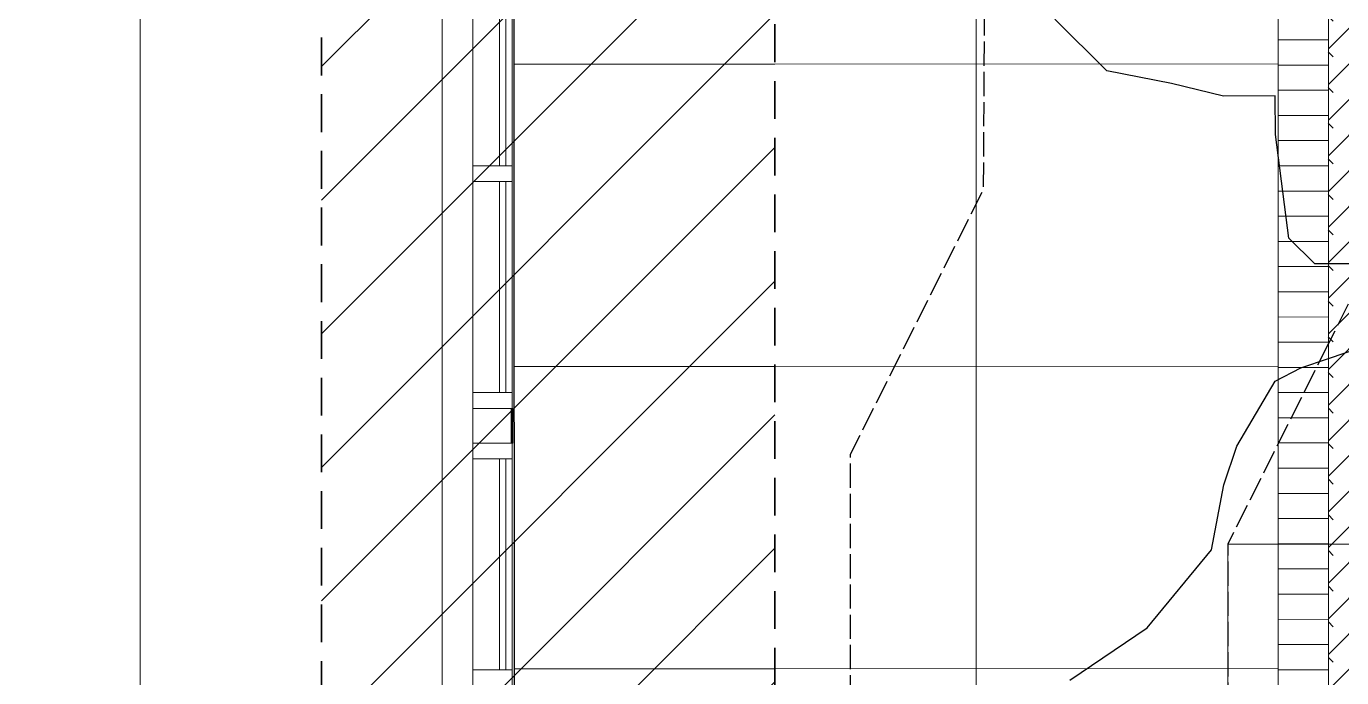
# Model space of a CAD drawing. Header units: inches. Extents: x 3268 to 7018, y 976 to 6708.
# Drawn here: x 5933.9 to 6143, y 2343.1 to 2446.6 of the extents above; entities that cross this region are included whole.
import ezdxf

# ---------------------------------------------------------------- set-up
doc = ezdxf.new("R2010")
doc.units = ezdxf.units.IN
doc.header["$MEASUREMENT"] = 0
doc.linetypes.add('IMPORT-DASHED _2_', pattern=[8.999999999999996, 5.999999999999998, -2.999999999999999])
doc.linetypes.add('IMPORT-EASEMENT2', pattern=[4.799999999999999, 3.839999999999999, -0.9599999999999999])
for name, color, linetype, lineweight in [('0-landscaping', 1, 'Continuous', 25), ('A-DETL-GENF', 92, 'Continuous', 9), ('A-GLAZ-CURT', 52, 'Continuous', 9), ('A-GLAZ-CWMG', 51, 'Continuous', 9), ('C-ANNO-5FT-PED-ZONE', 130, 'Continuous', 25), ('C-BLDG', 3, 'Continuous', 25), ('C-ESMT-STBK', 4, 'IMPORT-DASHED _2_', 35), ('L-PVMT-BRCK-HATC', 252, 'Continuous', 15), ('L-PVMT-CONC-HATC', 252, 'Continuous', 15), ('L-SITE-BIKE', 2, 'Continuous', 15), ('site_dwg', 8, 'Continuous', 9)]:
    doc.layers.add(name, color=color, linetype=linetype, lineweight=lineweight)
doc.layers.add('NPLT', color=200, linetype='Continuous', lineweight=13, plot=False)

# ---------------------------------------------------------------- blocks, each defined once
blk = doc.blocks.new('System Panel - GLA-01 - Insulated Glass - Clear-7883304-Overall Retail Plan Opt 2')
at = {"layer": 'A-GLAZ-CURT'}
for p, q in [((16.74999999999909, -0.9999999999990904), (-16.74999999999909, -0.9999999999990904)), ((-16.74999999999909, -0.9999999999990904), (-16.74999999999909, -1.999999999999545)), ((-16.74999999999909, -1.999999999999545), (16.74999999999909, -1.999999999999545)), ((16.74999999999909, -1.999999999999545), (16.74999999999909, -0.9999999999990904))]:
    blk.add_line(p, q, dxfattribs=at)
blk = doc.blocks.new('Rectangular Mullion - 2_5_ x 6_ rectangular-4447663-Overall Retail Plan Opt 2')
at = {"layer": 'A-GLAZ-CWMG'}
for p, q in [((-1.250000000000909, 3), (1.250000000000909, 3)), ((-1.250000000000909, -2.99999999999831), (-1.250000000000909, 3)), ((1.250000000000909, 3), (1.250000000000909, -2.99999999999831)), ((-1.250000000000909, -3.250000000000454), (-1.250000000000909, -2.99999999999831)), ((1.250000000000909, -3.250000000000454), (-1.250000000000909, -3.250000000000454)), ((1.250000000000909, -2.99999999999831), (1.250000000000909, -3.250000000000454))]:
    blk.add_line(p, q, dxfattribs=at)
blk = doc.blocks.new('System Panel - Slab Edge Cover-8632108-Overall Retail Plan Opt 2')
at = {"layer": 'A-GLAZ-CURT'}
for p, q in [((2.749999999998181, -2.875000000000454), (-2.749999999998181, -2.875000000000454)), ((-2.749999999998181, -2.875000000000454), (-2.749999999998181, -3.124999999999545)), ((-2.749999999998181, -3.124999999999545), (2.749999999998181, -3.124999999999545)), ((2.749999999998181, -3.124999999999545), (2.749999999998181, -2.875000000000454))]:
    blk.add_line(p, q, dxfattribs=at)
blk = doc.blocks.new('Rectangular Mullion - 2_5_ x 6_ rectangular-V106-Overall Retail Plan Opt 2')
at = {"layer": 'A-GLAZ-CWMG'}
for p, q in [((-1.250000000000909, 3), (1.250000000000909, 3)), ((-1.250000000000909, -3.000000000000231), (-1.250000000000909, 3)), ((1.250000000000909, 3), (1.250000000000909, -3.000000000000231)), ((-1.250000000000909, -3.250000000000454), (-1.250000000000909, -3.000000000000231)), ((1.250000000000909, -3.250000000000454), (-1.250000000000909, -3.250000000000454)), ((1.250000000000909, -3.000000000000231), (1.250000000000909, -3.250000000000454))]:
    blk.add_line(p, q, dxfattribs=at)
blk = doc.blocks.new('Rectangular Mullion - 2_5_ x 6_ rectangular-7885454-Overall Retail Plan Opt 2')
at = {"layer": 'A-GLAZ-CWMG'}
for p, q in [((6004.876172864578, 2133.898582565583), (6004.876172864578, 2100.398582565583)), ((6011.126172864578, 2133.898582565583), (6011.126172864578, 2100.398582565583))]:
    blk.add_line(p, q, dxfattribs=at)
blk = doc.blocks.new('Rectangular Mullion - 2_5_ x 6_ rectangular-7882911-Overall Retail Plan Opt 2')
at = {"layer": 'A-GLAZ-CWMG'}
for p, q in [((6004.876172864579, 2617.898582565575), (6004.876172864579, 2612.39858256558)), ((6011.126172864579, 2617.898582565575), (6011.126172864579, 2612.39858256558))]:
    blk.add_line(p, q, dxfattribs=at)
blk = doc.blocks.new('Rectangular Mullion - 2_5_ x 6_ rectangular-7883299-Overall Retail Plan Opt 2')
at = {"layer": 'A-GLAZ-CWMG'}
for p, q in [((6004.876172864578, 2089.898582565581), (6004.876172864579, 2056.398582565581)), ((6011.126172864578, 2089.898582565581), (6011.126172864579, 2056.398582565581))]:
    blk.add_line(p, q, dxfattribs=at)
blk = doc.blocks.new('site_dwg_dec1-V202-Overall Retail Plan Opt 2')
at = {"layer": '0-landscaping', "color": 213, "flags": 128}
for points in [[(-38.4257805964595, 114.054593358592), (-28.62915415534246, 112.7497124130227), (-18.05225993053011, 114.4095335631275), (-12.49820972054385, 118.6562997094618), (-8.753996910396948, 120.8426259771252), (-1.140948729644719, 123.280821263382), (1.822939583016136, 122.5024952453998), (4.666089254133225, 121.3045030674993)], [(4.666089254133225, 121.3045030674993), (9.809728627375987, 119.1371744186829), (19.60632671145663, 117.8323183823406), (24.38003850845393, 119.114359219408), (31.08816798894201, 120.5223345599618), (37.58534861813745, 118.2241286656288)]]:
    blk.add_lwpolyline(points, dxfattribs=at)
blk = doc.blocks.new('site_dwg_dec1-V203-Overall Retail Plan Opt 2')
at = {"layer": '0-landscaping', "color": 213, "flags": 128}
for points in [[(-116.5495978565848, -14.42932563308795), (-117.6248491627784, -13.48485254158504), (-117.8740236475218, -9.615914829065103), (-111.6642575858832, -0.4699661230747551), (-108.9495437625928, 2.620645575184653), (-113.0675397062086, 6.237787295142424), (-116.2805885930365, 10.88512405573715), (-120.5231648285274, 16.43677114294632), (-121.0214998896857, 24.17471959924523)], [(-112.5066737730251, -50.00093644156822), (-113.6970061503316, -44.31078655997839), (-113.4150734304361, -33.60813601533004), (-111.9789908119999, -25.7442530517917), (-113.5068532183004, -17.10199426285248), (-116.5495978565848, -14.42932563308795)]]:
    blk.add_lwpolyline(points, dxfattribs=at)
blk = doc.blocks.new('site_dwg_bike-V276-Overall Retail Plan Opt 2')
at = {"layer": 'L-SITE-BIKE', "color": 53, "flags": 128}
blk.add_lwpolyline([(-24.00000000279396, -1.980000000447035), (0, -1.980000000447035), (0, 1.979999999050051), (-24.00000000279396, 1.979999999050051)], close=True, dxfattribs=at)
at = {"layer": 'NPLT', "color": 253}
for p, q in [((7.995227332437479, 25.979999999048), (-31.951853088186, 25.979999999048)), ((0, 0), (-24, 0)), ((-48.00000000000545, -25.98000000044908), (-31.96556559029954, -25.98000000044976)), ((-31.96556559029954, -25.98000000044976), (7.999960002066472, -25.98000000044976))]:
    blk.add_line(p, q, dxfattribs=at)
at = {"layer": 'NPLT', "color": 253, "flags": 128}
for points in [[(-31.951853088186, 25.979999999048), (-48.00000000838735, 25.97999999904732), (-48.00000000838735, -25.98000000044908)], [(7.999960002066472, -25.98000000044976), (24.00000000278851, -25.98000000044976), (24.00000000278783, 25.97999999904732), (7.995227332437479, 25.979999999048)]]:
    blk.add_lwpolyline(points, dxfattribs=at)
blk = doc.blocks.new('site_dwg_b1-12649367-Overall Retail Plan Opt 2')
at = {"layer": 'L-PVMT-BRCK-HATC', "color": 53}
blk.add_line((0, -7.990953345783054), (0, 0), dxfattribs=at)
blk = doc.blocks.new('site_dwg_b1-V281-Overall Retail Plan Opt 2')
at = {"layer": 'L-PVMT-BRCK-HATC', "color": 53}
blk.add_line((0, -7.990953345783054), (0, -4.976545575630097e-08), dxfattribs=at)
blk = doc.blocks.new('site_dwg_b1-V282-Overall Retail Plan Opt 2')
at = {"layer": 'L-PVMT-BRCK-HATC', "color": 53}
blk.add_line((0, -7.990953345783054), (0, -1.317276048240501e-07), dxfattribs=at)
blk = doc.blocks.new('site_dwg_b1-V283-Overall Retail Plan Opt 2')
at = {"layer": 'L-PVMT-BRCK-HATC', "color": 53}
blk.add_line((0, -7.990953345783054), (0, -2.194516741660379e-07), dxfattribs=at)
blk = doc.blocks.new('site_dwg_b1-V284-Overall Retail Plan Opt 2')
at = {"layer": 'L-PVMT-BRCK-HATC', "color": 53}
blk.add_line((0, -7.990953345783054), (0, -3.014989817806679e-07), dxfattribs=at)
blk = doc.blocks.new('site_dwg_b1-V285-Overall Retail Plan Opt 2')
at = {"layer": 'L-PVMT-BRCK-HATC', "color": 53}
blk.add_line((0, -7.990953345783054), (0, -3.862553317190986e-07), dxfattribs=at)
blk = doc.blocks.new('site_dwg_b1-V286-Overall Retail Plan Opt 2')
at = {"layer": 'L-PVMT-BRCK-HATC', "color": 53}
blk.add_line((0, -7.990953345783054), (0, -4.711851988581372e-07), dxfattribs=at)
blk = doc.blocks.new('site_dwg_b1-V287-Overall Retail Plan Opt 2')
at = {"layer": 'L-PVMT-BRCK-HATC', "color": 53}
blk.add_line((0, -7.990953345783054), (0, -5.532337881142267e-07), dxfattribs=at)
blk = doc.blocks.new('site_dwg_b1-V288-Overall Retail Plan Opt 2')
at = {"layer": 'L-PVMT-BRCK-HATC', "color": 53}
blk.add_line((0, -7.990953345783054), (0, -6.408701369586821e-07), dxfattribs=at)
blk = doc.blocks.new('site_dwg_b1-V289-Overall Retail Plan Opt 2')
at = {"layer": 'L-PVMT-BRCK-HATC', "color": 53}
blk.add_line((0, -7.990953345783054), (0, -7.229187248825041e-07), dxfattribs=at)
blk = doc.blocks.new('site_dwg_b1-V290-Overall Retail Plan Opt 2')
at = {"layer": 'L-PVMT-BRCK-HATC', "color": 53}
blk.add_line((0, -7.990953345783054), (0, -8.105544342384973e-07), dxfattribs=at)
blk = doc.blocks.new('site_dwg-12440225-Overall Retail Plan Opt 2')
at = {"layer": 'C-ESMT-STBK'}
h = blk.add_hatch(dxfattribs=at)
h.set_pattern_fill('FP_236', color=43, style=0, pattern_type=2)
h.set_pattern_definition([(41.19300000000002, (24349227.445, 9821790.73), (-9.878962955707756, 11.2874306606842), [])])
h.paths.add_polyline_path([(24340754.41764874, 9814238.256800799), (24341007.28369483, 9818038.207201697), (24340597.61508091, 9818336.289935663), (24339080.54507963, 9818175.041572), (24339041.04656363, 9818170.586227996), (24338991.68861391, 9818164.27902802), (24338951.70183868, 9818158.637384389), (24338912.96937073, 9818152.689061128), (24338874.36010189, 9818146.280125272), (24338835.87236292, 9818139.411975248), (24338797.50579851, 9818132.085986648), (24338766.50818425, 9818125.853604812), (24338766.89231019, 9818124.002092425), (24338807.18576453, 9818132.259389622), (24338846.06993594, 9818139.731584428), (24338885.04424, 9818146.727429258), (24338924.10287013, 9818153.245822722), (24338956.51865115, 9818158.316607647), (24338953.32382087, 9818110.342748318), (24338969.07279708, 9818112.710400388), (24339007.86497075, 9818118.055290567), (24339046.71994471, 9818122.92269113), (24339092.45343486, 9818128.037917001), (24340292.99008468, 9818255.650188034), (24340584.31472673, 9818286.605874758), (24340934.68922023, 9818031.666679043), (24340687.3560084, 9814314.861073798), (24339595.34670922, 9814726.863514047), (24339587.50957331, 9814715.68687136), (24338715.45843181, 9815327.180653278), (24338691.60180446, 9815293.158049863), (24339013.48739237, 9815068.288049085), (24339549.36884944, 9814692.907733086), (24340725.61240819, 9814249.124683892)])
h.paths.add_polyline_path([(24338722.46981283, 9815337.179779818), (24338763.80719084, 9815396.132170605), (24338658.92817304, 9815468.79891386), (24338617.74228099, 9815409.741564125), (24338722.19139668, 9815337.372683933)])
at = {"layer": 'L-PVMT-BRCK-HATC'}
h = blk.add_hatch(dxfattribs=at)
h.set_pattern_fill('FP_243', color=53, style=0, pattern_type=2)
h.set_pattern_definition([(221.193, (24341317.041, 9814247.679), (-0.3754035922997248, -5.641549445222338), [11.995, -3.998]), (311.193, (24341314.032, 9814245.046), (-0.375403592299723, -5.641549445222338), [11.995, -3.998])])
h.paths.add_polyline_path([(24340885.37561889, 9814880.85149119), (24340925.22180828, 9814878.200156435), (24340939.35290596, 9815089.728512174), (24340899.43232645, 9815092.395396294), (24340889.52870671, 9814943.352643183)])
at = {"layer": 'C-ANNO-5FT-PED-ZONE', "color": 213, "linetype": 'IMPORT-EASEMENT2', "flags": 128}
for points in [[(24341173.43156312, 9817974.569704888), (24341064.86211379, 9817879.53891328), (24341058.60739409, 9817785.539047208), (24341020.66169335, 9817759.050960105), (24341002.73584636, 9817494.243455587), (24341098.03372912, 9817385.653583419), (24341049.7296923, 9816657.855822798), (24340942.84306337, 9816588.119622858), (24340903.15724013, 9815991.696087312), (24340997.75345884, 9815877.316419568), (24340956.93820208, 9815281.87627089), (24340851.85462972, 9815190.060175546), (24340840.21389879, 9815028.451841284), (24340816.31959692, 9814987.856953233), (24340807.91752753, 9814861.58536387), (24340828.33680849, 9814837.590900285), (24340814.20948071, 9814639.141274119), (24340820.32276781, 9814572.244142456), (24340784.23728234, 9814041.25000657), (24340346.67693986, 9814070.985885575), (24339654.20889217, 9814556.549067944), (24339621.08674325, 9814593.99079329), (24339537.64412129, 9814651.844636435), (24339442.83972673, 9814690.826514924), (24339354.14331621, 9814753.02102556), (24339330.46229357, 9814798.298159737), (24339230.23757831, 9814867.973883716), (24339182.6163684, 9814867.152440649), (24339131.69313189, 9814915.47795062), (24338893.2467398, 9815077.690702066), (24338651.59712844, 9815247.640438044), (24338560.99241732, 9815303.182211477)], [(24340893.31874154, 9815000.390094232), (24340875.24280314, 9814969.680232948), (24340869.40288803, 9814881.91431137), (24340889.92706264, 9814857.796588449), (24340874.40430799, 9814639.745099468), (24340880.50876207, 9814572.944626614), (24340840.03109242, 9813977.31996076), (24340325.92286136, 9814012.25790799), (24339613.96231484, 9814511.489359668), (24339580.94692304, 9814548.810405312), (24339508.80653985, 9814598.827990033), (24339413.85344962, 9814637.871009542), (24339307.74243177, 9814712.276758194), (24339284.12095693, 9814757.44003944), (24339211.89866129, 9814807.648620464), (24339161.49360283, 9814806.779157344), (24339151.81188077, 9814813.668659829), (24339093.9211708, 9814868.606214345), (24338859.11244131, 9815028.344299465), (24338618.62753263, 9815197.47491178), (24338556.48951734, 9815235.566259611)], [(24340904.94869157, 9815092.026876932), (24340899.04932921, 9815010.125995545), (24340893.31874154, 9815000.390094232)]]:
    blk.add_lwpolyline(points, dxfattribs=at)
at = {"layer": 'C-BLDG', "color": 213, "flags": 128}
blk.add_lwpolyline([(24340792.83445003, 9814826.876891455), (24340793.20249826, 9814826.85240165), (24340796.38935503, 9814874.746492555), (24340794.89266469, 9814874.846081836), (24340795.42380748, 9814882.828430325), (24340756.01178974, 9814885.45089277), (24340770.80336457, 9815107.747997846)], dxfattribs=at)
at = {"layer": 'C-ESMT-STBK', "color": 43}
for p, q in [((24341007.27473861, 9818038.206394771), (24340754.40937513, 9814238.266251713)), ((24340705.4252711, 9814586.531122888), (24340741.08919988, 9815122.471643819))]:
    blk.add_line(p, q, dxfattribs=at)
at = {"layer": 'L-PVMT-BRCK-HATC', "color": 53}
blk.add_line((24340899.43232645, 9815092.395396294), (24340885.37632103, 9814880.862024015), dxfattribs=at)
at = {"layer": 'L-PVMT-BRCK-HATC', "color": 53, "flags": 128}
blk.add_lwpolyline([(24340899.43232645, 9815092.395396272), (24340939.35290596, 9815089.728512174), (24340925.22180828, 9814878.200156435), (24340885.37561889, 9814880.85149119), (24340899.43232645, 9815092.395396294)], dxfattribs=at)
at = {"layer": 'L-PVMT-CONC-HATC', "color": 53}
for p, q in [((24340808.46876121, 9815050.511153212), (24340767.17766158, 9815053.258649195)), ((24340888.28386913, 9815045.200282581), (24340808.46876121, 9815050.511153212)), ((24340805.28167081, 9815002.61707785), (24340763.99080483, 9815005.364558285)), ((24340885.09701231, 9814997.306191675), (24340805.28167081, 9815002.61707785)), ((24340802.0945804, 9814954.723002486), (24340760.80394808, 9814957.470467376)), ((24340881.9101555, 9814949.41210077), (24340802.0945804, 9814954.723002486))]:
    blk.add_line(p, q, dxfattribs=at)
at = {"layer": 'L-PVMT-CONC-HATC', "color": 53, "flags": 128}
for points in [[(24340810.97856645, 9813883.407517424), (24341079.49527819, 9817918.8457369), (24341096.7375669, 9818177.973708384)], [(24340761.14013512, 9813857.37360203), (24340780.70351875, 9814151.384449093), (24340979.00650612, 9817131.606608108)]]:
    blk.add_lwpolyline(points, dxfattribs=at)
at = {"xscale": 1.5, "yscale": 1.5, "zscale": 1.5, "rotation": 37.81158375857705}
for name, p in [('site_dwg_dec1-V203-Overall Retail Plan Opt 2', (24341019.00408236, 9815137.277533166)), ('site_dwg_dec1-V202-Overall Retail Plan Opt 2', (24340999.18217026, 9814849.959616816))]:
    blk.add_blockref(name, p, dxfattribs=at)
for name, p, rotation in [('site_dwg_b1-12649367-Overall Retail Plan Opt 2', (24340896.51504811, 9815048.492357662), 266.1983895120318), ('site_dwg_b1-12649367-Overall Retail Plan Opt 2', (24340896.24984032, 9815044.501159241), 266.1983895120318), ('site_dwg_b1-12649367-Overall Retail Plan Opt 2', (24340895.98463253, 9815040.50996082), 266.1983895120318), ('site_dwg_b1-12649367-Overall Retail Plan Opt 2', (24340895.71942474, 9815036.518762402), 266.1983895120318), ('site_dwg_b1-12649367-Overall Retail Plan Opt 2', (24340895.45421696, 9815032.527563982), 266.1983895120318), ('site_dwg_b1-12649367-Overall Retail Plan Opt 2', (24340895.18900917, 9815028.536365561), 266.1983895120318), ('site_dwg_b1-12649367-Overall Retail Plan Opt 2', (24340894.92380138, 9815024.54516714), 266.1983895120318), ('site_dwg_b1-12649367-Overall Retail Plan Opt 2', (24340894.65859359, 9815020.55396872), 266.1983895120318), ('site_dwg_b1-12649367-Overall Retail Plan Opt 2', (24340894.39338581, 9815016.562770301), 266.1983895120318), ('site_dwg_b1-12649367-Overall Retail Plan Opt 2', (24340894.12817802, 9815012.57157188), 266.1983895120318), ('site_dwg_b1-12649367-Overall Retail Plan Opt 2', (24340893.86297023, 9815008.58037346), 266.1983895120318), ('site_dwg_b1-12649367-Overall Retail Plan Opt 2', (24340893.59776244, 9815004.58917504), 266.1983895120318), ('site_dwg_b1-12649367-Overall Retail Plan Opt 2', (24340893.33255466, 9815000.59797662), 266.1983895120318), ('site_dwg_b1-12649367-Overall Retail Plan Opt 2', (24340893.06734687, 9814996.6067782), 266.1983895120318), ('site_dwg_b1-12649367-Overall Retail Plan Opt 2', (24340892.80213908, 9814992.615579778), 266.1983895120318), ('site_dwg_b1-12649367-Overall Retail Plan Opt 2', (24340892.53693129, 9814988.62438136), 266.1983895120318), ('site_dwg_b1-V281-Overall Retail Plan Opt 2', (24340892.27172351, 9814984.63318294), 266.1983895120318), ('site_dwg_b1-V282-Overall Retail Plan Opt 2', (24340892.00651572, 9814980.641984519), 266.1983895120318), ('site_dwg_b1-V283-Overall Retail Plan Opt 2', (24340891.74130793, 9814976.650786098), 266.1983895120318), ('site_dwg_b1-V284-Overall Retail Plan Opt 2', (24340891.47610014, 9814972.659587678), 266.1983895120318), ('site_dwg_bike-V276-Overall Retail Plan Opt 2', (24340897.46496234, 9814942.164127836), 176.1931696308301), ('site_dwg_b1-V285-Overall Retail Plan Opt 2', (24340891.21089236, 9814968.668389259), 266.1983895120318), ('site_dwg_b1-V286-Overall Retail Plan Opt 2', (24340890.94568457, 9814964.677190838), 266.1983895120318), ('site_dwg_b1-V287-Overall Retail Plan Opt 2', (24340890.68047678, 9814960.685992418), 266.1983895120318), ('site_dwg_b1-V288-Overall Retail Plan Opt 2', (24340890.41526899, 9814956.694793997), 266.1983895120318), ('site_dwg_b1-V289-Overall Retail Plan Opt 2', (24340890.15006121, 9814952.703595577), 266.1983895120318), ('site_dwg_b1-V290-Overall Retail Plan Opt 2', (24340889.88485342, 9814948.712397156), 266.1983895120318)]:
    blk.add_blockref(name, p, dxfattribs=dict(rotation=rotation))

msp = doc.modelspace()

# ---------------------------------------------------------------- hatches: boundary and pattern name
at = {"layer": 'A-DETL-GENF'}
h = msp.add_hatch(dxfattribs=at)
h.set_pattern_fill('FP_275', style=0, pattern_type=2)
h.set_pattern_definition([(90, (0, 0), (-48, 2.939152317953648e-15), [])])
h.paths.add_polyline_path([(5718.250343047518, 1938.522752748519), (5754.750343047554, 1938.522752748519), (5754.750343047554, 1970.522752748496), (6005.126172864584, 1970.522752748495), (6005.126172864585, 2222.398582565567), (6036.87534304752, 2222.398582565567), (6036.87534304752, 2255.898582565566), (6005.126172864584, 2255.898582565566), (6005.126172864584, 2507.898582565588), (5194.312843047544, 2507.898582565592), (5194.312843047543, 1970.522752748496), (5430.250343047494, 1970.522752748495), (5430.250343047494, 1938.773582565584), (5466.750343047518, 1938.773582565584), (5466.750343047518, 1970.52275274852), (5718.250343047518, 1970.522752748519), (5718.250343047518, 1953.076470883642)])

# ---------------------------------------------------------------- block references
at = {"layer": 'A-GLAZ-CURT', "rotation": 90.00000000000018}
for name, p in [('System Panel - GLA-01 - Insulated Glass - Clear-7883304-Overall Retail Plan Opt 2', (6008.126172864579, 2441.148582565582)), ('System Panel - GLA-01 - Insulated Glass - Clear-7883304-Overall Retail Plan Opt 2', (6008.126172864579, 2405.148582565583)), ('System Panel - Slab Edge Cover-8632108-Overall Retail Plan Opt 2', (6008.126172864579, 2383.148582565582)), ('System Panel - GLA-01 - Insulated Glass - Clear-7883304-Overall Retail Plan Opt 2', (6008.126172864579, 2361.148582565581))]:
    msp.add_blockref(name, p, dxfattribs=at)
at = {"layer": 'A-GLAZ-CWMG'}
for name, p in [('Rectangular Mullion - 2_5_ x 6_ rectangular-7885454-Overall Retail Plan Opt 2', (0, 323.9999999999999)), ('Rectangular Mullion - 2_5_ x 6_ rectangular-7885454-Overall Retail Plan Opt 2', (0, 287.9999999999999)), ('Rectangular Mullion - 2_5_ x 6_ rectangular-7882911-Overall Retail Plan Opt 2', (0, -231.9999999999991)), ('Rectangular Mullion - 2_5_ x 6_ rectangular-7883299-Overall Retail Plan Opt 2', (0, 287.9999999999999))]:
    msp.add_blockref(name, p, dxfattribs=at)
at = {"layer": 'A-GLAZ-CWMG', "extrusion": (0, 0, -1), "rotation": 89.99999999999984}
for name, p in [('Rectangular Mullion - 2_5_ x 6_ rectangular-V106-Overall Retail Plan Opt 2', (-6008.126172864579, 2423.148582565583)), ('Rectangular Mullion - 2_5_ x 6_ rectangular-4447663-Overall Retail Plan Opt 2', (-6008.126172864579, 2387.148582565583)), ('Rectangular Mullion - 2_5_ x 6_ rectangular-4447663-Overall Retail Plan Opt 2', (-6008.126172864579, 2379.148582565581)), ('Rectangular Mullion - 2_5_ x 6_ rectangular-4447663-Overall Retail Plan Opt 2', (-6008.126172864579, 2343.148582565581))]:
    msp.add_blockref(name, p, dxfattribs=at)
at = {"layer": 'site_dwg', "color": 53, "lineweight": 15, "rotation": 3.810000000000009}
msp.add_blockref('site_dwg-12440225-Overall Retail Plan Opt 2', (-23628768.691637, -11408316.78144797), dxfattribs=at)

doc.saveas('drawing.dxf')
